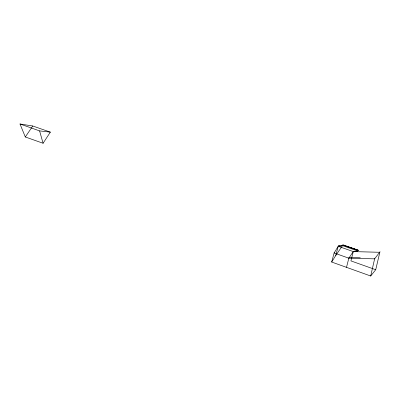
<?xml version="1.0" encoding="UTF-8"?>
<svg xmlns="http://www.w3.org/2000/svg" width="400" height="400" viewBox="0 0 400 400"><rect width="100%" height="100%" fill="white"/><g stroke="black" fill="none" stroke-linecap="round" stroke-linejoin="round"><path stroke-width="0.6" d="M334.25 252.56L331.665 262.035L370.695 276.005L375.72 269.72L380 251.58M370.695 276.005L374.775 258.155M346.5 267.345L349.02 257.495L360.31 257.785M331.665 262.035L335.735 255.495L338.415 245.58L340.075 245.32M358.285 250.195L357.74 250.985L342.55 245.63L338.225 246.28L334.14 252.965L348.84 258.195L374.615 258.85L379.64 252.28L353.28 251.595M43.075 143.255L50.35 132.145L39.595 130.895L20 123.995L25.305 136.975L43.075 143.255L39.595 130.895M348.84 258.19L353.28 251.595L357.74 250.985M25.305 136.975L32.78 126L50.35 132.145M335.735 255.495L343.095 244.845L358.535 250.285M342.525 244.955L357.97 250.24L346.595 246.39M338.76 246.47L342.55 245.63M20 123.995L32.78 126M338.225 246.28L353.28 251.595L350.93 260.9L375.72 269.72"/></g></svg>
